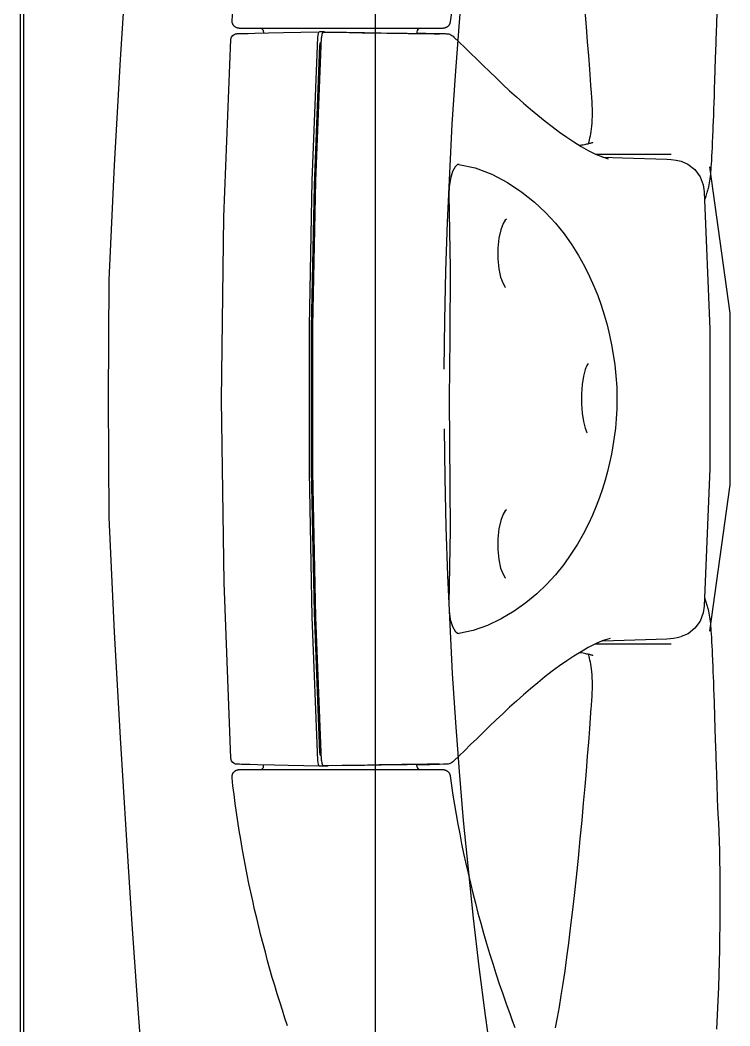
# Model space of a CAD drawing. Extents: x -119186 to 98821, y 1814 to 147180.
# Drawn here: x 15958.7 to 16056.2, y 34478.9 to 34617.3 of the extents above; entities that cross this region are included whole.
import ezdxf

# ---------------------------------------------------------------- set-up
doc = ezdxf.new("R2010")
doc.units = 0
doc.header["$LTSCALE"] = 12.7
doc.header["$MEASUREMENT"] = 0
doc.layers.add('A_建築（什器）', color=8, linetype='CONTINUOUS')

msp = doc.modelspace()

# ---------------------------------------------------------------- linework, layer by layer
at = {"layer": 'A_建築（什器）', "color": 8}
for p, q in [((15959.13, 35012.64), (15959.13, 32762.64)), ((15958.65, 34683.15), (15958.65, 34447.11)), ((15958.65, 34683.15), (15958.65, 34447.11)), ((15958.65, 34675.6), (15958.65, 34454.67)), ((16007.45, 34664.64), (16007.45, 34465.63)), ((15973.22, 34625.2), (15972.43, 34611.83)), ((15973.22, 34625.2), (15972.43, 34611.83)), ((16019.02, 34616.39), (16019.59, 34623.12)), ((15987.8, 34617.24), (15987.92, 34618.34)), ((16017.97, 34618.31), (16017.79, 34617)), ((16036.51, 34616.33), (16036.33, 34618.48)), ((16054.44, 34618.08), (16054.41, 34617.01)), ((15987.79, 34617.19), (15987.8, 34617.24)), ((15987.79, 34617.14), (15987.79, 34617.19)), ((15987.79, 34617.09), (15987.79, 34617.14)), ((15987.8, 34617.04), (15987.79, 34617.09)), ((15987.8, 34616.98), (15987.8, 34617.04)), ((15987.81, 34616.93), (15987.8, 34616.98)), ((15987.82, 34616.88), (15987.81, 34616.93)), ((15987.84, 34616.83), (15987.82, 34616.88)), ((15987.86, 34616.78), (15987.84, 34616.83)), ((15987.88, 34616.73), (15987.86, 34616.78)), ((15987.9, 34616.68), (15987.88, 34616.73)), ((15987.92, 34616.64), (15987.9, 34616.68)), ((15987.95, 34616.59), (15987.92, 34616.64)), ((15987.98, 34616.55), (15987.95, 34616.59)), ((15988.01, 34616.51), (15987.98, 34616.55)), ((15988.05, 34616.47), (15988.01, 34616.51)), ((15988.08, 34616.43), (15988.05, 34616.47)), ((15988.12, 34616.39), (15988.08, 34616.43)), ((15988.16, 34616.36), (15988.12, 34616.39)), ((15988.2, 34616.33), (15988.16, 34616.36)), ((15988.24, 34616.3), (15988.2, 34616.33)), ((15988.29, 34616.27), (15988.24, 34616.3)), ((15988.34, 34616.24), (15988.29, 34616.27)), ((15988.38, 34616.22), (15988.34, 34616.24)), ((15988.43, 34616.2), (15988.38, 34616.22)), ((15988.48, 34616.18), (15988.43, 34616.2)), ((15988.53, 34616.17), (15988.48, 34616.18)), ((15988.58, 34616.16), (15988.53, 34616.17)), ((15988.63, 34616.15), (15988.58, 34616.16)), ((15988.69, 34616.14), (15988.63, 34616.15)), ((15988.74, 34616.13), (15988.69, 34616.14)), ((15988.79, 34616.13), (15988.74, 34616.13)), ((15988.79, 34616.13), (16016.8, 34616.13)), ((16016.85, 34616.13), (16016.8, 34616.13)), ((16016.9, 34616.14), (16016.85, 34616.13)), ((16016.96, 34616.15), (16016.9, 34616.14)), ((16017.01, 34616.15), (16016.96, 34616.15)), ((16017.06, 34616.17), (16017.01, 34616.15)), ((16017.11, 34616.18), (16017.06, 34616.17)), ((16017.16, 34616.2), (16017.11, 34616.18)), ((16017.2, 34616.22), (16017.16, 34616.2)), ((16017.25, 34616.24), (16017.2, 34616.22)), ((16017.3, 34616.27), (16017.25, 34616.24)), ((16017.34, 34616.29), (16017.3, 34616.27)), ((16017.38, 34616.32), (16017.34, 34616.29)), ((16017.43, 34616.35), (16017.38, 34616.32)), ((16017.47, 34616.39), (16017.43, 34616.35)), ((16017.5, 34616.42), (16017.47, 34616.39)), ((16017.54, 34616.46), (16017.5, 34616.42)), ((16017.57, 34616.5), (16017.54, 34616.46)), ((16017.6, 34616.54), (16017.57, 34616.5)), ((16017.63, 34616.58), (16017.6, 34616.54)), ((16017.66, 34616.63), (16017.63, 34616.58)), ((16017.69, 34616.67), (16017.66, 34616.63)), ((16017.71, 34616.72), (16017.69, 34616.67)), ((16017.73, 34616.77), (16017.71, 34616.72)), ((16017.75, 34616.82), (16017.73, 34616.77)), ((16017.76, 34616.87), (16017.75, 34616.82)), ((16017.78, 34616.92), (16017.76, 34616.87)), ((16017.79, 34616.97), (16017.78, 34616.92)), ((16017.79, 34617), (16017.79, 34616.97)), ((16018.51, 34609.66), (16019.02, 34616.39)), ((16036.68, 34614.29), (16036.51, 34616.33)), ((16054.41, 34617.01), (16054.34, 34615.36)), ((15986.68, 34590.18), (15987.62, 34614.57)), ((15987.62, 34614.57), (15987.63, 34614.64)), ((15987.63, 34614.64), (15987.72, 34614.93)), ((15987.72, 34614.93), (15987.9, 34615.16)), ((15987.9, 34615.16), (15988.1, 34615.3)), ((15988.1, 34615.3), (15988.28, 34615.37)), ((15988.28, 34615.37), (15988.39, 34615.39)), ((15988.39, 34615.39), (15988.43, 34615.39)), ((15988.43, 34615.39), (15988.47, 34615.39)), ((15988.47, 34615.39), (15988.5, 34615.4)), ((15988.5, 34615.4), (15988.55, 34615.4)), ((15988.55, 34615.4), (15988.59, 34615.4)), ((15988.59, 34615.4), (15988.71, 34615.4)), ((15988.71, 34615.4), (15988.88, 34615.41)), ((15988.88, 34615.41), (15989.34, 34615.42)), ((15989.34, 34615.42), (15990.02, 34615.44)), ((15990.02, 34615.44), (15990.94, 34615.46)), ((15990.94, 34615.46), (15992.82, 34615.5)), ((15992.14, 34615.63), (15992.14, 34615.49)), ((15992.82, 34615.5), (15994.85, 34615.54)), ((15994.85, 34615.54), (15997.27, 34615.59)), ((15997.27, 34615.59), (15999.81, 34615.63)), ((15998.83, 34595.17), (15999.61, 34614.87)), ((15999.32, 34595.16), (16000.1, 34614.86)), ((15999.61, 34614.87), (15999.64, 34615.17)), ((15999.64, 34615.17), (15999.68, 34615.42)), ((15999.68, 34615.42), (15999.74, 34615.58)), ((15999.74, 34615.58), (15999.81, 34615.63)), ((15999.81, 34615.63), (15999.81, 34615.63)), ((16000.5, 34615.63), (15999.81, 34615.63)), ((16000.14, 34615.26), (16000.1, 34614.86)), ((16000.21, 34615.53), (16000.14, 34615.26)), ((16000.3, 34615.62), (16000.21, 34615.53)), ((16000.3, 34615.62), (16000.99, 34615.62)), ((16000.3, 34615.62), (16002.08, 34615.59)), ((16000.99, 34615.62), (16003.51, 34615.58)), ((16002.08, 34615.59), (16003.88, 34615.56)), ((16003.51, 34615.58), (16005.99, 34615.54)), ((16003.88, 34615.56), (16005.67, 34615.53)), ((16005.67, 34615.53), (16007.42, 34615.5)), ((16005.99, 34615.54), (16008.29, 34615.5)), ((16007.42, 34615.5), (16009.09, 34615.48)), ((16008.29, 34615.5), (16010.28, 34615.48)), ((16009.09, 34615.48), (16010.62, 34615.45)), ((16010.28, 34615.48), (16011.85, 34615.46)), ((16010.62, 34615.45), (16012.03, 34615.43)), ((16011.85, 34615.46), (16012.93, 34615.44)), ((16012.03, 34615.43), (16013.3, 34615.42)), ((16012.93, 34615.44), (16013.44, 34615.44)), ((16013.21, 34615.63), (16013.21, 34615.44)), ((16013.21, 34615.49), (16014.44, 34615.46)), ((16013.3, 34615.42), (16014.28, 34615.4)), ((16013.44, 34615.44), (16013.48, 34615.45)), ((16014.28, 34615.4), (16014.93, 34615.4)), ((16014.44, 34615.46), (16015.69, 34615.44)), ((16014.93, 34615.4), (16015.57, 34615.39)), ((16015.57, 34615.39), (16016.3, 34615.38)), ((16015.69, 34615.44), (16016.46, 34615.42)), ((16016.46, 34615.42), (16016.91, 34615.41)), ((16016.91, 34615.41), (16017.12, 34615.4)), ((16017.12, 34615.4), (16017.23, 34615.39)), ((16017.23, 34615.39), (16017.29, 34615.39)), ((16017.29, 34615.39), (16017.32, 34615.39)), ((16017.32, 34615.39), (16017.35, 34615.39)), ((16017.35, 34615.39), (16017.37, 34615.39)), ((16017.37, 34615.39), (16017.4, 34615.38)), ((16017.4, 34615.38), (16017.44, 34615.38)), ((16017.44, 34615.38), (16017.49, 34615.37)), ((16017.49, 34615.37), (16017.59, 34615.36)), ((16017.59, 34615.36), (16017.73, 34615.31)), ((16017.73, 34615.31), (16017.88, 34615.25)), ((16017.88, 34615.25), (16018.03, 34615.16)), ((16018.03, 34615.16), (16018.18, 34615.04)), ((16018.18, 34615.04), (16018.3, 34614.92)), ((16018.3, 34614.92), (16019.03, 34614.22)), ((16054.32, 34614.79), (16054.3, 34614.1)), ((16054.34, 34615.36), (16054.32, 34614.79)), ((15999.11, 34594.52), (15999.86, 34613.8)), ((15999.88, 34614), (15999.86, 34613.8)), ((15999.92, 34614.13), (15999.88, 34614)), ((15999.96, 34614.18), (15999.92, 34614.13)), ((15999.96, 34614.18), (16000.08, 34614.18)), ((16000.08, 34614.18), (15999.96, 34614.18)), ((16019.03, 34614.22), (16019.78, 34613.48)), ((16019.78, 34613.48), (16020.59, 34612.69)), ((16036.83, 34612.35), (16036.68, 34614.29)), ((16054.3, 34614.1), (16054.26, 34613.03)), ((15972.43, 34611.83), (15971.58, 34597.28)), ((15972.43, 34611.83), (15971.58, 34597.28)), ((16020.59, 34612.69), (16021.43, 34611.88)), ((16021.43, 34611.88), (16022.3, 34611.03)), ((16036.98, 34610.5), (16036.83, 34612.35)), ((16054.23, 34611.97), (16054.13, 34608.92)), ((16054.26, 34613.03), (16054.23, 34611.97)), ((16022.3, 34611.03), (16023.19, 34610.17)), ((16037.15, 34608.3), (16036.98, 34610.5)), ((16018.08, 34602.92), (16018.51, 34609.66)), ((16023.19, 34610.17), (16024.1, 34609.3)), ((16024.1, 34609.3), (16025.02, 34608.42)), ((16025.02, 34608.42), (16025.96, 34607.55)), ((16037.19, 34607.7), (16037.15, 34608.3)), ((16037.21, 34607.38), (16037.19, 34607.7)), ((16054.1, 34607.88), (16054.07, 34606.86)), ((16054.13, 34608.92), (16054.1, 34607.88)), ((16025.96, 34607.55), (16026.9, 34606.69)), ((16026.9, 34606.69), (16027.87, 34605.84)), ((16037.23, 34607.09), (16037.21, 34607.38)), ((16037.25, 34606.79), (16037.23, 34607.09)), ((16037.27, 34606.48), (16037.25, 34606.79)), ((16037.29, 34606.17), (16037.27, 34606.48)), ((16054.07, 34606.86), (16054.04, 34605.87)), ((16027.87, 34605.84), (16028.85, 34604.99)), ((16028.85, 34604.99), (16029.84, 34604.17)), ((16037.31, 34605.86), (16037.29, 34606.17)), ((16037.32, 34605.47), (16037.31, 34605.86)), ((16037.34, 34605.11), (16037.32, 34605.47)), ((16037.34, 34604.78), (16037.34, 34605.11)), ((16037.35, 34604.49), (16037.35, 34604.94)), ((16054.01, 34604.96), (16053.98, 34604.12)), ((16054.04, 34605.87), (16054.01, 34604.96)), ((16029.84, 34604.17), (16030.83, 34603.37)), ((16037.29, 34603.08), (16037.32, 34603.52)), ((16037.32, 34603.52), (16037.34, 34603.99)), ((16037.35, 34604.57), (16037.34, 34604.78)), ((16037.34, 34603.99), (16037.35, 34604.49)), ((16053.98, 34604.12), (16053.95, 34603.35)), ((16017.72, 34596.18), (16018.08, 34602.92)), ((16030.83, 34603.37), (16031.83, 34602.6)), ((16031.83, 34602.6), (16032.83, 34601.86)), ((16037.17, 34601.93), (16037.22, 34602.29)), ((16037.22, 34602.29), (16037.26, 34602.67)), ((16037.26, 34602.67), (16037.29, 34603.08)), ((16053.92, 34602.65), (16053.89, 34601.99)), ((16053.95, 34603.35), (16053.92, 34602.65)), ((16032.83, 34601.86), (16033.82, 34601.16)), ((16033.82, 34601.16), (16034.81, 34600.5)), ((16036.89, 34600.58), (16036.95, 34600.8)), ((16036.95, 34600.8), (16037.01, 34601.05)), ((16037.01, 34601.05), (16037.07, 34601.32)), ((16037.07, 34601.32), (16037.12, 34601.62)), ((16037.12, 34601.62), (16037.17, 34601.93)), ((16053.87, 34601.38), (16053.81, 34600.27)), ((16053.89, 34601.99), (16053.87, 34601.38)), ((16034.81, 34600.5), (16035.79, 34599.89)), ((16035.56, 34600.04), (16035.63, 34600.05)), ((16035.63, 34600.05), (16035.86, 34600.08)), ((16035.79, 34599.89), (16036.78, 34599.33)), ((16035.86, 34600.08), (16036.07, 34600.12)), ((16036.07, 34600.12), (16036.26, 34600.15)), ((16036.26, 34600.15), (16036.44, 34600.19)), ((16036.44, 34600.19), (16036.6, 34600.22)), ((16036.6, 34600.22), (16036.74, 34600.25)), ((16036.74, 34600.25), (16036.87, 34600.28)), ((16036.79, 34600.27), (16036.83, 34600.38)), ((16036.83, 34600.38), (16036.89, 34600.58)), ((16036.87, 34600.28), (16036.98, 34600.31)), ((16036.98, 34600.31), (16037.08, 34600.34)), ((16037.08, 34600.34), (16037.16, 34600.37)), ((16037.16, 34600.37), (16037.24, 34600.39)), ((16037.24, 34600.39), (16037.3, 34600.41)), ((16037.24, 34600.39), (16037.24, 34600.39)), ((16037.3, 34600.41), (16037.34, 34600.42)), ((16037.34, 34600.42), (16037.37, 34600.43)), ((16037.37, 34600.43), (16037.4, 34600.44)), ((16037.4, 34600.44), (16037.41, 34600.45)), ((16037.41, 34600.45), (16037.42, 34600.45)), ((16053.79, 34599.7), (16053.76, 34599.13)), ((16053.81, 34600.27), (16053.79, 34599.7)), ((16036.78, 34599.33), (16037.77, 34598.83)), ((16037.76, 34598.83), (16048.17, 34598.83)), ((16037.77, 34598.83), (16038.71, 34598.43)), ((16038.71, 34598.43), (16039.52, 34598.16)), ((16038.79, 34598.4), (16041.47, 34598.32)), ((16041.47, 34598.32), (16047.56, 34598.13)), ((16047.56, 34598.13), (16048.18, 34598.09)), ((16048.18, 34598.09), (16048.85, 34598.01)), ((16048.85, 34598.01), (16049.56, 34597.83)), ((16053.7, 34597.99), (16053.67, 34597.44)), ((16053.73, 34598.56), (16053.7, 34597.99)), ((16053.76, 34599.13), (16053.73, 34598.56)), ((15971.58, 34597.28), (15970.86, 34581.51)), ((15971.58, 34597.28), (15970.86, 34581.51)), ((16018.47, 34597.07), (16018.11, 34596.43)), ((16018.81, 34597.37), (16018.47, 34597.07)), ((16019.02, 34597.41), (16018.81, 34597.37)), ((16018.97, 34597.41), (16021.23, 34596.92)), ((16021.23, 34596.92), (16023.5, 34596.06)), ((16049.57, 34597.83), (16049.56, 34597.83)), ((16049.57, 34597.83), (16050.48, 34597.44)), ((16050.48, 34597.44), (16051.44, 34596.69)), ((16051.44, 34596.69), (16052.15, 34595.71)), ((16053.45, 34597.06), (16056.25, 34576.93)), ((16053.62, 34596.72), (16053.59, 34596.37)), ((16053.64, 34597.09), (16053.62, 34596.72)), ((16053.67, 34597.44), (16053.64, 34597.09)), ((16017.43, 34589.44), (16017.72, 34596.18)), ((16017.81, 34595.48), (16017.64, 34594.31)), ((16018.11, 34596.43), (16017.81, 34595.48)), ((16023.5, 34596.06), (16025.67, 34594.91)), ((16052.15, 34595.71), (16052.58, 34594.58)), ((16053.49, 34595.43), (16053.45, 34595.14)), ((16053.52, 34595.73), (16053.49, 34595.43)), ((16053.56, 34596.04), (16053.52, 34595.73)), ((16053.59, 34596.37), (16053.56, 34596.04)), ((15998.43, 34575.16), (15998.83, 34595.17)), ((15998.72, 34574.94), (15999.11, 34594.52)), ((15998.92, 34575.16), (15999.32, 34595.16)), ((16017.64, 34594.31), (16017.62, 34593.27)), ((16025.67, 34594.91), (16027.64, 34593.6)), ((16052.58, 34594.58), (16052.73, 34593.63)), ((16053.19, 34593.82), (16053.14, 34593.66)), ((16053.23, 34593.98), (16053.19, 34593.82)), ((16053.25, 34594.07), (16053.23, 34593.98)), ((16053.23, 34593.98), (16053.23, 34593.98)), ((16053.31, 34594.33), (16053.25, 34594.08)), ((16053.25, 34594.08), (16053.25, 34594.07)), ((16053.36, 34594.59), (16053.31, 34594.33)), ((16053.41, 34594.86), (16053.36, 34594.59)), ((16053.45, 34595.14), (16053.41, 34594.86)), ((16017.62, 34593.27), (16017.8, 34583.15)), ((16027.64, 34593.6), (16029.38, 34592.22)), ((16052.73, 34593.63), (16053.48, 34574.73)), ((16052.83, 34592.7), (16052.77, 34592.52)), ((16052.94, 34593.02), (16052.83, 34592.7)), ((16053.05, 34593.38), (16052.94, 34593.02)), ((16053.1, 34593.51), (16053.05, 34593.38)), ((16053.14, 34593.66), (16053.1, 34593.51)), ((16029.38, 34592.22), (16030.91, 34590.8)), ((15986.35, 34565.02), (15986.68, 34590.18)), ((16025.36, 34589.75), (16025.05, 34589.27)), ((16025.51, 34589.89), (16025.36, 34589.75)), ((16030.91, 34590.8), (16032.26, 34589.34)), ((16017.21, 34582.71), (16017.43, 34589.44)), ((16024.73, 34588.42), (16024.47, 34587.25)), ((16025.05, 34589.27), (16024.73, 34588.42)), ((16032.26, 34589.34), (16033.45, 34587.85)), ((16024.47, 34587.25), (16024.32, 34585.88)), ((16033.45, 34587.85), (16034.51, 34586.35)), ((16024.32, 34585.88), (16024.32, 34584.42)), ((16034.51, 34586.35), (16035.44, 34584.85)), ((16024.32, 34584.42), (16024.47, 34583.04)), ((16035.44, 34584.85), (16036.24, 34583.4)), ((16017.8, 34583.15), (16017.74, 34573.59)), ((16024.47, 34583.04), (16024.72, 34581.87)), ((16036.24, 34583.4), (16036.94, 34582)), ((15970.86, 34581.51), (15970.77, 34565.13)), ((15970.86, 34581.51), (15970.77, 34565.13)), ((16017.06, 34575.97), (16017.21, 34582.71)), ((16024.72, 34581.87), (16025.05, 34581.01)), ((16036.94, 34582), (16037.55, 34580.66)), ((16025.05, 34581.01), (16025.35, 34580.52)), ((16025.35, 34580.52), (16025.39, 34580.48)), ((16037.55, 34580.66), (16038.08, 34579.35)), ((16038.08, 34579.35), (16038.55, 34578.05)), ((16038.55, 34578.05), (16038.98, 34576.71)), ((16016.98, 34569.23), (16017.06, 34575.97)), ((16038.98, 34576.71), (16039.37, 34575.32)), ((16056.25, 34576.93), (16056.25, 34553.33)), ((15998.43, 34555.1), (15998.43, 34575.16)), ((15998.72, 34555.32), (15998.72, 34574.94)), ((15998.92, 34555.1), (15998.92, 34575.16)), ((16039.37, 34575.32), (16039.71, 34573.93)), ((16053.48, 34574.73), (16053.49, 34555.55)), ((16017.74, 34573.59), (16017.67, 34565.13)), ((16039.71, 34573.93), (16039.99, 34572.58)), ((16039.99, 34572.58), (16040.22, 34571.23)), ((16040.22, 34571.23), (16040.43, 34569.82)), ((16036.35, 34569.17), (16036.12, 34568.28)), ((16036.59, 34569.75), (16036.35, 34569.17)), ((16036.76, 34570.01), (16036.59, 34569.75)), ((16036.77, 34570.02), (16036.76, 34570.01)), ((16040.43, 34569.82), (16040.58, 34568.31)), ((16036.12, 34568.28), (16035.93, 34567.14)), ((16040.58, 34568.31), (16040.68, 34566.74)), ((16035.93, 34567.14), (16035.83, 34565.83)), ((16040.68, 34566.74), (16040.72, 34565.13)), ((15970.77, 34565.13), (15970.86, 34548.82)), ((15970.77, 34565.13), (15970.86, 34548.82)), ((15986.69, 34539.87), (15986.35, 34565.02)), ((16017.67, 34565.13), (16017.79, 34547.13)), ((16035.83, 34565.83), (16035.83, 34564.47)), ((16040.72, 34565.13), (16040.69, 34563.76)), ((16035.83, 34564.47), (16035.93, 34563.16)), ((16040.69, 34563.76), (16040.62, 34562.41)), ((16035.93, 34563.16), (16036.11, 34562.01)), ((16036.11, 34562.01), (16036.35, 34561.12)), ((16040.62, 34562.41), (16040.5, 34561.1)), ((16016.98, 34561.04), (16017.06, 34554.3)), ((16036.35, 34561.12), (16036.59, 34560.53)), ((16040.5, 34561.1), (16040.35, 34559.86)), ((16036.59, 34560.53), (16036.63, 34560.45)), ((16040.35, 34559.86), (16040.17, 34558.69)), ((16040.17, 34558.69), (16039.96, 34557.53)), ((16039.96, 34557.53), (16039.71, 34556.33)), ((15998.83, 34535.1), (15998.43, 34555.1)), ((15999.11, 34535.75), (15998.72, 34555.32)), ((15999.32, 34535.1), (15998.92, 34555.1)), ((16039.42, 34555.13), (16039.1, 34553.95)), ((16039.71, 34556.33), (16039.42, 34555.13)), ((16053.49, 34555.55), (16052.73, 34536.63)), ((16017.06, 34554.3), (16017.21, 34547.56)), ((16039.1, 34553.95), (16038.74, 34552.77)), ((16038.74, 34552.77), (16038.33, 34551.58)), ((16056.25, 34553.33), (16053.45, 34533.2)), ((16038.33, 34551.58), (16037.87, 34550.38)), ((16025.36, 34549.75), (16025.05, 34549.27)), ((16025.51, 34549.89), (16025.36, 34549.75)), ((16037.87, 34550.38), (16037.35, 34549.15)), ((15970.86, 34548.82), (15971.58, 34533.04)), ((15970.86, 34548.82), (15971.58, 34533.04)), ((16024.73, 34548.42), (16024.47, 34547.25)), ((16025.05, 34549.27), (16024.73, 34548.42)), ((16037.35, 34549.15), (16036.75, 34547.87)), ((16017.21, 34547.56), (16017.43, 34540.82)), ((16017.79, 34547.13), (16017.62, 34536.99)), ((16024.47, 34547.25), (16024.32, 34545.88)), ((16036.75, 34547.87), (16036.07, 34546.54)), ((16024.32, 34545.88), (16024.32, 34544.42)), ((16036.07, 34546.54), (16035.29, 34545.17)), ((16024.32, 34544.42), (16024.47, 34543.04)), ((16035.29, 34545.17), (16034.4, 34543.76)), ((16024.47, 34543.04), (16024.72, 34541.87)), ((16034.4, 34543.76), (16033.4, 34542.34)), ((16024.72, 34541.87), (16025.05, 34541.01)), ((16033.4, 34542.34), (16032.28, 34540.94)), ((15987.62, 34515.7), (15986.69, 34539.87)), ((16017.43, 34540.82), (16017.72, 34534.08)), ((16025.05, 34541.01), (16025.35, 34540.52)), ((16025.35, 34540.52), (16025.39, 34540.48)), ((16032.28, 34540.94), (16031.04, 34539.6)), ((16031.04, 34539.6), (16029.69, 34538.31)), ((16028.21, 34537.09), (16026.59, 34535.93)), ((16029.69, 34538.31), (16028.21, 34537.09)), ((16052.77, 34537.75), (16052.85, 34537.5)), ((16052.85, 34537.5), (16052.94, 34537.23)), ((16052.94, 34537.23), (16053.05, 34536.89)), ((15999.86, 34516.46), (15999.11, 34535.75)), ((16017.62, 34536.99), (16017.64, 34535.97)), ((16017.64, 34535.97), (16017.8, 34534.79)), ((16026.59, 34535.93), (16024.82, 34534.86)), ((16052.59, 34535.71), (16052.16, 34534.57)), ((16052.73, 34536.63), (16052.59, 34535.71)), ((16053.05, 34536.89), (16053.1, 34536.76)), ((16053.1, 34536.76), (16053.14, 34536.6)), ((16053.14, 34536.6), (16053.19, 34536.44)), ((16053.19, 34536.44), (16053.23, 34536.28)), ((16053.23, 34536.28), (16053.23, 34536.28)), ((16053.23, 34536.28), (16053.25, 34536.2)), ((16053.25, 34536.2), (16053.25, 34536.18)), ((16053.25, 34536.18), (16053.31, 34535.94)), ((16053.31, 34535.94), (16053.36, 34535.67)), ((15999.61, 34515.39), (15998.83, 34535.1)), ((16000.1, 34515.4), (15999.32, 34535.1)), ((16017.8, 34534.79), (16018.1, 34533.84)), ((16024.82, 34534.86), (16022.92, 34533.95)), ((16052.16, 34534.57), (16051.45, 34533.58)), ((16053.36, 34535.67), (16053.41, 34535.4)), ((16053.41, 34535.4), (16053.45, 34535.12)), ((16053.45, 34535.12), (16053.49, 34534.84)), ((16053.49, 34534.84), (16053.52, 34534.54)), ((16053.52, 34534.54), (16053.56, 34534.22)), ((15971.58, 34533.04), (15972.43, 34518.49)), ((15971.58, 34533.04), (15972.43, 34518.49)), ((16017.72, 34534.08), (16018.08, 34527.34)), ((16018.1, 34533.84), (16018.46, 34533.2)), ((16018.46, 34533.2), (16018.8, 34532.9)), ((16020.95, 34533.27), (16018.97, 34532.86)), ((16022.92, 34533.95), (16020.95, 34533.27)), ((16051.45, 34533.58), (16050.49, 34532.83)), ((16053.56, 34534.22), (16053.59, 34533.89)), ((16053.59, 34533.89), (16053.62, 34533.54)), ((16053.62, 34533.54), (16053.64, 34533.17)), ((16053.64, 34533.17), (16053.67, 34532.83)), ((16018.8, 34532.9), (16019.02, 34532.85)), ((16038.69, 34531.83), (16037.76, 34531.43)), ((16039.47, 34532.09), (16038.69, 34531.83)), ((16038.79, 34531.86), (16047.56, 34532.13)), ((16039.78, 34532.16), (16039.47, 34532.09)), ((16047.56, 34532.13), (16048.02, 34532.16)), ((16048.02, 34532.16), (16048.5, 34532.2)), ((16048.5, 34532.2), (16049.01, 34532.29)), ((16049.01, 34532.29), (16049.56, 34532.43)), ((16049.56, 34532.43), (16049.57, 34532.43)), ((16050.49, 34532.83), (16049.57, 34532.43)), ((16053.67, 34532.83), (16053.7, 34532.27)), ((16053.7, 34532.27), (16053.73, 34531.71)), ((16053.73, 34531.71), (16053.76, 34531.14)), ((16035.78, 34530.36), (16034.8, 34529.76)), ((16035.63, 34530.22), (16035.56, 34530.23)), ((16035.86, 34530.18), (16035.63, 34530.22)), ((16036.77, 34530.93), (16035.78, 34530.36)), ((16036.07, 34530.15), (16035.86, 34530.18)), ((16036.26, 34530.11), (16036.07, 34530.15)), ((16037.76, 34531.43), (16036.77, 34530.93)), ((16037.76, 34531.43), (16048.17, 34531.43)), ((16053.76, 34531.14), (16053.79, 34530.57)), ((16053.79, 34530.57), (16053.81, 34530)), ((16033.81, 34529.1), (16032.81, 34528.4)), ((16034.8, 34529.76), (16033.81, 34529.1)), ((16036.44, 34530.08), (16036.26, 34530.11)), ((16036.6, 34530.04), (16036.44, 34530.08)), ((16036.74, 34530.01), (16036.6, 34530.04)), ((16036.87, 34529.98), (16036.74, 34530.01)), ((16036.83, 34529.88), (16036.79, 34530)), ((16036.89, 34529.68), (16036.83, 34529.88)), ((16036.98, 34529.95), (16036.87, 34529.98)), ((16036.95, 34529.46), (16036.89, 34529.68)), ((16037.01, 34529.21), (16036.95, 34529.46)), ((16037.08, 34529.92), (16036.98, 34529.95)), ((16037.07, 34528.94), (16037.01, 34529.21)), ((16037.12, 34528.65), (16037.07, 34528.94)), ((16037.16, 34529.9), (16037.08, 34529.92)), ((16037.24, 34529.88), (16037.16, 34529.9)), ((16037.24, 34529.87), (16037.24, 34529.88)), ((16037.3, 34529.86), (16037.24, 34529.87)), ((16037.34, 34529.84), (16037.3, 34529.86)), ((16037.37, 34529.83), (16037.34, 34529.84)), ((16037.4, 34529.82), (16037.37, 34529.83)), ((16037.41, 34529.81), (16037.4, 34529.82)), ((16037.42, 34529.81), (16037.41, 34529.81)), ((16037.42, 34529.81), (16037.42, 34529.81)), ((16053.81, 34530), (16053.89, 34528.28)), ((16031.81, 34527.66), (16030.82, 34526.89)), ((16032.81, 34528.4), (16031.81, 34527.66)), ((16037.17, 34528.33), (16037.12, 34528.65)), ((16037.22, 34527.98), (16037.17, 34528.33)), ((16037.26, 34527.6), (16037.22, 34527.98)), ((16037.29, 34527.19), (16037.26, 34527.6)), ((16053.89, 34528.28), (16053.92, 34527.62)), ((16053.92, 34527.62), (16053.95, 34526.91)), ((16018.08, 34527.34), (16018.51, 34520.61)), ((16029.83, 34526.09), (16028.84, 34525.27)), ((16030.82, 34526.89), (16029.83, 34526.09)), ((16037.32, 34526.75), (16037.29, 34527.19)), ((16037.34, 34526.28), (16037.32, 34526.75)), ((16037.35, 34525.78), (16037.34, 34526.28)), ((16053.95, 34526.91), (16053.98, 34526.15)), ((16053.98, 34526.15), (16054.01, 34525.31)), ((16028.84, 34525.27), (16027.86, 34524.42)), ((16037.31, 34524.41), (16037.32, 34524.8)), ((16037.32, 34524.8), (16037.34, 34525.16)), ((16037.34, 34525.48), (16037.35, 34525.69)), ((16037.34, 34525.16), (16037.34, 34525.48)), ((16037.35, 34525.32), (16037.35, 34525.78)), ((16054.01, 34525.31), (16054.04, 34524.39)), ((16026.9, 34523.57), (16025.95, 34522.71)), ((16027.86, 34524.42), (16026.9, 34523.57)), ((16037.23, 34523.17), (16037.25, 34523.47)), ((16037.25, 34523.47), (16037.27, 34523.78)), ((16037.27, 34523.78), (16037.29, 34524.09)), ((16037.29, 34524.09), (16037.31, 34524.41)), ((16054.04, 34524.39), (16054.07, 34523.41)), ((16054.07, 34523.41), (16054.13, 34521.34)), ((16025.02, 34521.83), (16024.09, 34520.96)), ((16025.95, 34522.71), (16025.02, 34521.83)), ((16036.98, 34519.76), (16037.15, 34521.97)), ((16037.15, 34521.97), (16037.19, 34522.57)), ((16037.19, 34522.57), (16037.21, 34522.88)), ((16037.21, 34522.88), (16037.23, 34523.17)), ((16018.51, 34520.61), (16019.02, 34513.88)), ((16024.09, 34520.96), (16023.18, 34520.09)), ((16054.13, 34521.34), (16054.23, 34518.29)), ((16022.3, 34519.23), (16021.43, 34518.39)), ((16023.18, 34520.09), (16022.3, 34519.23)), ((16036.83, 34517.92), (16036.98, 34519.76)), ((15972.43, 34518.49), (15973.22, 34505.11)), ((15972.43, 34518.49), (15973.22, 34505.11)), ((16021.43, 34518.39), (16020.58, 34517.57)), ((16036.68, 34515.98), (16036.83, 34517.92)), ((16054.23, 34518.29), (16054.26, 34517.23)), ((15999.86, 34516.46), (15999.88, 34516.27)), ((16019.78, 34516.78), (16019.02, 34516.04)), ((16020.58, 34517.57), (16019.78, 34516.78)), ((16054.26, 34517.23), (16054.3, 34516.16)), ((15987.63, 34515.64), (15987.62, 34515.7)), ((15987.72, 34515.34), (15987.63, 34515.64)), ((15987.89, 34515.12), (15987.72, 34515.34)), ((15988.09, 34514.97), (15987.89, 34515.12)), ((15988.27, 34514.9), (15988.09, 34514.97)), ((15999.64, 34515.09), (15999.61, 34515.39)), ((15999.68, 34514.85), (15999.64, 34515.09)), ((15999.88, 34516.27), (15999.92, 34516.13)), ((15999.92, 34516.13), (15999.96, 34516.08)), ((16000.08, 34516.09), (15999.96, 34516.08)), ((16000.08, 34516.08), (15999.96, 34516.08)), ((16000.1, 34515.4), (16000.14, 34515.01)), ((16000.14, 34515.01), (16000.21, 34514.74)), ((16017.63, 34514.92), (16017.51, 34514.89)), ((16017.8, 34514.98), (16017.63, 34514.92)), ((16017.98, 34515.07), (16017.8, 34514.98)), ((16018.15, 34515.2), (16017.98, 34515.07)), ((16018.18, 34515.23), (16018.15, 34515.2)), ((16018.3, 34515.34), (16018.18, 34515.23)), ((16019.02, 34516.04), (16018.3, 34515.34)), ((16036.51, 34513.94), (16036.68, 34515.98)), ((16054.3, 34516.16), (16054.32, 34515.47)), ((16054.32, 34515.47), (16054.34, 34514.9)), ((15987.86, 34513.48), (15987.87, 34513.53)), ((15987.87, 34513.53), (15987.9, 34513.58)), ((15987.9, 34513.58), (15987.92, 34513.63)), ((15987.92, 34513.63), (15987.95, 34513.67)), ((15987.95, 34513.67), (15987.98, 34513.71)), ((15987.98, 34513.71), (15988.01, 34513.76)), ((15988.01, 34513.76), (15988.04, 34513.8)), ((15988.04, 34513.8), (15988.08, 34513.83)), ((15988.08, 34513.83), (15988.12, 34513.87)), ((15988.12, 34513.87), (15988.16, 34513.91)), ((15988.16, 34513.91), (15988.2, 34513.94)), ((15988.2, 34513.94), (15988.24, 34513.97)), ((15988.24, 34513.97), (15988.29, 34514)), ((15988.37, 34514.88), (15988.27, 34514.9)), ((15988.29, 34514), (15988.33, 34514.02)), ((15988.33, 34514.02), (15988.38, 34514.04)), ((15988.42, 34514.88), (15988.37, 34514.88)), ((15988.38, 34514.04), (15988.43, 34514.06)), ((15988.45, 34514.87), (15988.42, 34514.88)), ((15988.43, 34514.06), (15988.48, 34514.08)), ((15988.48, 34514.87), (15988.45, 34514.87)), ((15988.52, 34514.87), (15988.48, 34514.87)), ((15988.48, 34514.08), (15988.53, 34514.1)), ((15988.56, 34514.87), (15988.52, 34514.87)), ((15988.53, 34514.1), (15988.58, 34514.11)), ((15988.65, 34514.86), (15988.56, 34514.87)), ((15988.58, 34514.11), (15988.63, 34514.12)), ((15988.63, 34514.12), (15988.69, 34514.13)), ((15988.84, 34514.86), (15988.65, 34514.86)), ((15988.69, 34514.13), (15988.74, 34514.13)), ((15988.74, 34514.13), (15988.79, 34514.13)), ((15988.79, 34514.13), (16016.8, 34514.13)), ((15989.1, 34514.85), (15988.84, 34514.86)), ((15989.59, 34514.84), (15989.1, 34514.85)), ((15990.23, 34514.82), (15989.59, 34514.84)), ((15991.3, 34514.8), (15990.23, 34514.82)), ((15993.65, 34514.75), (15991.3, 34514.8)), ((15992.14, 34514.63), (15992.14, 34514.78)), ((15995.52, 34514.71), (15993.65, 34514.75)), ((15997.66, 34514.67), (15995.52, 34514.71)), ((15999.81, 34514.63), (15997.66, 34514.67)), ((15999.74, 34514.69), (15999.68, 34514.85)), ((15999.81, 34514.63), (15999.74, 34514.69)), ((16000.5, 34514.63), (15999.81, 34514.63)), ((15999.81, 34514.63), (15999.81, 34514.63)), ((16000.21, 34514.74), (16000.3, 34514.64)), ((16002.92, 34514.69), (16000.3, 34514.64)), ((16000.3, 34514.64), (16000.99, 34514.64)), ((16003.51, 34514.68), (16000.99, 34514.64)), ((16004.66, 34514.72), (16002.92, 34514.69)), ((16005.99, 34514.72), (16003.51, 34514.68)), ((16006.4, 34514.74), (16004.66, 34514.72)), ((16008.29, 34514.76), (16005.99, 34514.72)), ((16008.08, 34514.77), (16006.4, 34514.74)), ((16009.66, 34514.8), (16008.08, 34514.77)), ((16010.28, 34514.79), (16008.29, 34514.76)), ((16011.12, 34514.82), (16009.66, 34514.8)), ((16011.85, 34514.81), (16010.28, 34514.79)), ((16012.45, 34514.84), (16011.12, 34514.82)), ((16012.93, 34514.82), (16011.85, 34514.81)), ((16013.64, 34514.85), (16012.45, 34514.84)), ((16013.44, 34514.82), (16012.93, 34514.82)), ((16013.21, 34514.63), (16013.21, 34514.82)), ((16014.97, 34514.81), (16013.21, 34514.77)), ((16013.48, 34514.82), (16013.44, 34514.82)), ((16014.65, 34514.86), (16013.64, 34514.85)), ((16015.1, 34514.87), (16014.65, 34514.86)), ((16016.33, 34514.84), (16014.97, 34514.81)), ((16015.5, 34514.87), (16015.1, 34514.87)), ((16016.3, 34514.88), (16015.5, 34514.87)), ((16016.88, 34514.86), (16016.33, 34514.84)), ((16016.8, 34514.13), (16016.85, 34514.13)), ((16016.85, 34514.13), (16016.9, 34514.13)), ((16017.09, 34514.86), (16016.88, 34514.86)), ((16016.9, 34514.13), (16016.96, 34514.12)), ((16016.96, 34514.12), (16017.01, 34514.11)), ((16017.01, 34514.11), (16017.06, 34514.1)), ((16017.06, 34514.1), (16017.11, 34514.08)), ((16017.21, 34514.87), (16017.09, 34514.86)), ((16017.11, 34514.08), (16017.16, 34514.07)), ((16017.16, 34514.07), (16017.2, 34514.05)), ((16017.2, 34514.05), (16017.25, 34514.02)), ((16017.27, 34514.87), (16017.21, 34514.87)), ((16017.25, 34514.02), (16017.3, 34514)), ((16017.3, 34514.87), (16017.27, 34514.87)), ((16017.32, 34514.87), (16017.3, 34514.87)), ((16017.3, 34514), (16017.34, 34513.97)), ((16017.35, 34514.88), (16017.32, 34514.87)), ((16017.34, 34513.97), (16017.38, 34513.94)), ((16017.38, 34514.88), (16017.35, 34514.88)), ((16017.41, 34514.88), (16017.38, 34514.88)), ((16017.38, 34513.94), (16017.43, 34513.91)), ((16017.45, 34514.88), (16017.41, 34514.88)), ((16017.43, 34513.91), (16017.47, 34513.88)), ((16017.51, 34514.89), (16017.45, 34514.88)), ((16017.47, 34513.88), (16017.5, 34513.84)), ((16017.5, 34513.84), (16017.54, 34513.8)), ((16017.54, 34513.8), (16017.57, 34513.76)), ((16017.57, 34513.76), (16017.61, 34513.72)), ((16017.61, 34513.72), (16017.64, 34513.68)), ((16017.64, 34513.68), (16017.66, 34513.64)), ((16017.66, 34513.64), (16017.69, 34513.59)), ((16017.69, 34513.59), (16017.71, 34513.54)), ((16017.71, 34513.54), (16017.73, 34513.5)), ((16019.02, 34513.88), (16019.59, 34507.15)), ((16036.33, 34511.79), (16036.51, 34513.94)), ((16054.34, 34514.9), (16054.41, 34513.25)), ((15987.79, 34513.18), (15987.8, 34513.23)), ((15987.79, 34513.12), (15987.79, 34513.18)), ((15987.79, 34513.07), (15987.79, 34513.12)), ((15987.8, 34513.02), (15987.79, 34513.07)), ((15987.8, 34513.28), (15987.81, 34513.33)), ((15987.8, 34513.23), (15987.8, 34513.28)), ((15987.92, 34511.92), (15987.8, 34513.02)), ((15987.81, 34513.33), (15987.82, 34513.38)), ((15987.82, 34513.38), (15987.84, 34513.43)), ((15987.84, 34513.43), (15987.86, 34513.48)), ((16017.73, 34513.5), (16017.75, 34513.45)), ((16017.75, 34513.45), (16017.76, 34513.4)), ((16017.76, 34513.4), (16017.78, 34513.35)), ((16017.78, 34513.35), (16017.79, 34513.3)), ((16017.79, 34513.3), (16017.79, 34513.26)), ((16017.79, 34513.26), (16017.97, 34511.95)), ((16054.41, 34513.25), (16054.44, 34512.18)), ((16054.44, 34512.18), (16054.52, 34510.06)), ((15988.08, 34510.69), (15987.92, 34511.92)), ((16017.97, 34511.95), (16018.17, 34510.62)), ((16036.14, 34509.52), (16036.33, 34511.79)), ((15988.24, 34509.46), (15988.08, 34510.69)), ((15988.41, 34508.23), (15988.24, 34509.46)), ((16018.17, 34510.62), (16018.39, 34509.28)), ((16035.92, 34507.13), (16036.14, 34509.52)), ((16054.52, 34510.06), (16054.56, 34509.08)), ((15988.59, 34507), (15988.41, 34508.23)), ((16018.39, 34509.28), (16018.61, 34507.95)), ((16054.56, 34509.08), (16054.61, 34508)), ((16054.61, 34508), (16054.66, 34506.82)), ((15988.78, 34505.77), (15988.59, 34507)), ((16018.61, 34507.95), (16018.85, 34506.61)), ((16018.85, 34506.61), (16019.1, 34505.28)), ((16019.59, 34507.15), (16020.24, 34500.42)), ((16035.68, 34504.6), (16035.92, 34507.13)), ((16054.66, 34506.82), (16054.71, 34505.58)), ((15988.98, 34504.54), (15988.78, 34505.77)), ((16019.1, 34505.28), (16019.36, 34503.93)), ((16054.71, 34505.58), (16054.76, 34504.29)), ((15973.22, 34505.11), (15974, 34492.89)), ((15973.22, 34505.11), (15974, 34492.89)), ((15989.19, 34503.32), (15988.98, 34504.54)), ((16019.36, 34503.93), (16019.64, 34502.59)), ((16035.42, 34501.97), (16035.68, 34504.6)), ((16054.76, 34504.29), (16054.8, 34502.95)), ((15989.41, 34502.1), (15989.19, 34503.32)), ((16019.64, 34502.59), (16019.93, 34501.23)), ((16054.8, 34502.95), (16054.83, 34501.56)), ((15989.64, 34500.88), (15989.41, 34502.1)), ((16019.93, 34501.23), (16020.24, 34499.87)), ((16035.15, 34499.34), (16035.42, 34501.97)), ((16054.83, 34501.56), (16054.85, 34500.14)), ((15989.87, 34499.67), (15989.64, 34500.88)), ((16020.24, 34500.42), (16020.95, 34493.71)), ((16020.24, 34499.87), (16020.56, 34498.51)), ((16054.85, 34500.14), (16054.86, 34498.69)), ((15990.12, 34498.47), (15989.87, 34499.67)), ((15990.37, 34497.26), (15990.12, 34498.47)), ((16020.56, 34498.51), (16020.9, 34497.14)), ((16034.88, 34496.82), (16035.15, 34499.34)), ((16054.86, 34498.69), (16054.87, 34497.21)), ((15990.63, 34496.07), (15990.37, 34497.26)), ((16020.9, 34497.14), (16021.25, 34495.76)), ((16054.87, 34497.21), (16054.87, 34495.71)), ((15990.9, 34494.88), (15990.63, 34496.07)), ((16021.25, 34495.76), (16021.61, 34494.38)), ((16034.61, 34494.49), (16034.88, 34496.82)), ((16054.87, 34495.71), (16054.87, 34494.18)), ((15991.18, 34493.69), (15990.9, 34494.88)), ((16021.61, 34494.38), (16021.99, 34493)), ((16034.35, 34492.31), (16034.61, 34494.49)), ((16054.87, 34494.18), (16054.85, 34492.61)), ((15974, 34492.89), (15974.77, 34481.8)), ((15974, 34492.89), (15974.77, 34481.8)), ((15991.46, 34492.51), (15991.18, 34493.69)), ((16020.95, 34493.71), (16021.74, 34487)), ((16021.99, 34493), (16022.38, 34491.61)), ((15991.76, 34491.33), (15991.46, 34492.51)), ((16022.38, 34491.61), (16022.79, 34490.23)), ((16034.1, 34490.26), (16034.35, 34492.31)), ((16054.85, 34492.61), (16054.83, 34491.02)), ((15992.06, 34490.16), (15991.76, 34491.33)), ((15992.37, 34489), (15992.06, 34490.16)), ((16022.79, 34490.23), (16023.21, 34488.84)), ((16033.84, 34488.31), (16034.1, 34490.26)), ((16054.83, 34491.02), (16054.8, 34489.38)), ((15992.68, 34487.84), (15992.37, 34489)), ((16023.21, 34488.84), (16023.64, 34487.45)), ((16054.8, 34489.38), (16054.77, 34487.7)), ((15993, 34486.69), (15992.68, 34487.84)), ((16023.64, 34487.45), (16024.08, 34486.07)), ((16033.58, 34486.44), (16033.84, 34488.31)), ((16054.77, 34487.7), (16054.72, 34485.97)), ((15993.33, 34485.55), (15993, 34486.69)), ((16021.74, 34487), (16022.59, 34480.29)), ((16024.08, 34486.07), (16024.54, 34484.68)), ((16033.33, 34484.69), (16033.58, 34486.44)), ((16054.72, 34485.97), (16054.67, 34484.18)), ((15993.67, 34484.41), (15993.33, 34485.55)), ((16024.54, 34484.68), (16025.01, 34483.3)), ((16033.07, 34483.04), (16033.33, 34484.69)), ((15994.01, 34483.28), (15993.67, 34484.41)), ((15994.36, 34482.16), (15994.01, 34483.28)), ((16025.01, 34483.3), (16025.49, 34481.92)), ((16054.67, 34484.18), (16054.6, 34482.31)), ((15974.77, 34481.8), (15975.53, 34472.59)), ((15974.77, 34481.8), (15975.53, 34472.59)), ((15994.71, 34481.05), (15994.36, 34482.16)), ((16025.49, 34481.92), (16025.98, 34480.56)), ((16032.81, 34481.5), (16033.07, 34483.04)), ((16054.6, 34482.31), (16054.51, 34480.38)), ((15995.07, 34479.95), (15994.71, 34481.05)), ((16025.98, 34480.56), (16026.33, 34479.6)), ((16032.55, 34480.03), (16032.81, 34481.5)), ((16054.51, 34480.38), (16054.41, 34478.43)), ((15995.43, 34478.87), (15995.07, 34479.95)), ((16022.59, 34480.29), (16023.52, 34473.6)), ((16026.33, 34479.6), (16026.69, 34478.64)), ((16032.28, 34478.61), (16032.55, 34480.03))]:
    msp.add_line(p, q, dxfattribs=at)
for centre, start, end in [((15991.64, 34615.63), 0, 90), ((16013.71, 34615.63), 90, 180), ((15991.64, 34514.63), 270, 0), ((16013.71, 34514.63), 180, 270)]:
    msp.add_arc(centre, 0.5, start, end, dxfattribs=at)

doc.saveas('drawing.dxf')
